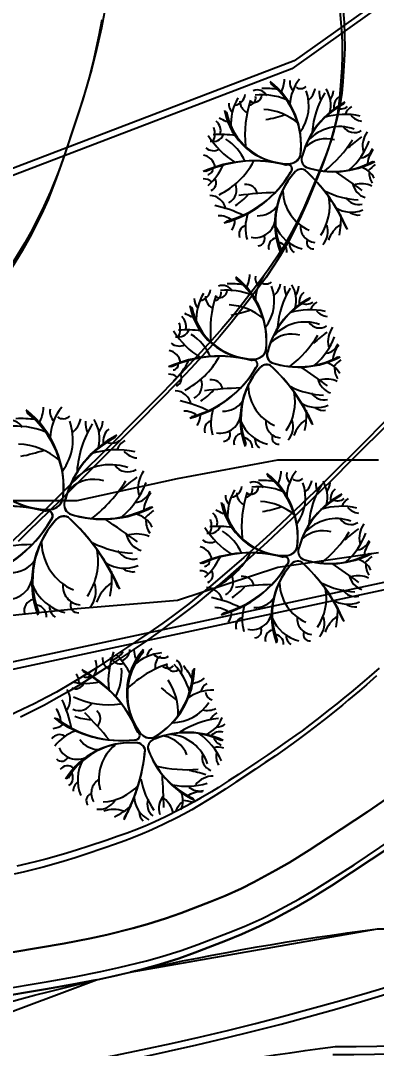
# Model space of a CAD drawing. Header units: metres. Extents: x -1097 to 1588, y -185 to 884.
# Drawn here: x 700.6 to 721.9, y 437.7 to 499 of the extents above; entities that cross this region are included whole.
import ezdxf
from ezdxf.enums import TextEntityAlignment as Align

# ---------------------------------------------------------------- set-up
doc = ezdxf.new("R2010")
doc.units = ezdxf.units.M
for name, color, linetype in [('CORTE-TEXTO', 7, 'Continuous'), ('CRECIDA_Q100', 5, 'Continuous'), ('CRECIDA_Q2', 150, 'Continuous'), ('EXTENSIONES', 252, 'Continuous'), ('Solado', 7, 'Continuous'), ('TERRENO', 188, 'Continuous'), ('TEXTO', 7, 'Continuous'), ('VEGETACION', 85, 'Continuous'), ('VISTA LEJOS', 7, 'Continuous')]:
    doc.layers.add(name, color=color, linetype=linetype)
doc.styles.add('ARIAL', font='arial.ttf')

msp = doc.modelspace()

# ---------------------------------------------------------------- linework, layer by layer
at = {"layer": 'CRECIDA_Q100'}
msp.add_lwpolyline([(608, 446.521), (614, 446.521), (620, 446.521), (626, 446.521), (632, 447.18), (638, 447.866), (644, 448.568), (650, 457.937), (656, 457.942), (662, 457.95), (668, 457.985), (674, 461.003), (680, 464.428), (686, 470.366), (692, 470.366), (698, 470.366), (704, 470.366), (710, 471.673), (716, 472.797), (722, 472.797)], dxfattribs=at)
at = {"layer": 'CRECIDA_Q2'}
msp.add_lwpolyline([(608, 443.125), (614, 443.407), (620, 443.783), (626, 445.117), (632, 446.193), (638, 447.279), (644, 448.369), (650, 452.181), (656, 452.706), (662, 453.263), (668, 453.881), (674, 457.237), (680, 459.783), (686, 459.81), (692, 462.542), (698, 463.293), (704, 463.924), (710, 464.405), (716, 466.38), (722, 467.269)], dxfattribs=at)
at = {"layer": 'EXTENSIONES'}
msp.add_lwpolyline([(594.826, 436.159, -0.003361), (595.828, 435.822, 0.213753), (666.883, 427.434, -0.089629), (721.943, 444.791, 0.226256), (790.44, 476.996, -0.09566), (806.441, 486.744)], format="xyb", dxfattribs=at)
for points in [[(698.612, 443.14), (701.701, 443.655), (703.233, 443.925), (704.764, 444.222), (705.78, 444.445), (707.359, 444.833), (708.211, 445.067), (709.275, 445.404), (710.196, 445.732), (711.959, 446.404), (712.85, 446.766), (713.826, 447.206), (714.56, 447.574), (715.877, 448.288), (716.687, 448.757), (717.87, 449.49), (719.026, 450.242), (721.343, 451.787), (722.513, 452.573)], [(699.012, 440.673), (702.123, 441.191), (703.687, 441.466), (705.271, 441.773), (706.347, 442.01), (707.988, 442.413), (708.919, 442.669), (710.072, 443.034), (711.06, 443.386), (712.875, 444.077), (713.835, 444.468), (714.9, 444.948), (715.716, 445.357), (717.099, 446.106), (717.972, 446.612), (719.211, 447.38), (720.401, 448.154), (722.734, 449.71)]]:
    msp.add_lwpolyline(points, dxfattribs=at)
at = {"layer": 'Solado'}
for points in [[(722.513, 452.573), (721.343, 451.787), (719.026, 450.242), (717.87, 449.49), (716.687, 448.757), (715.877, 448.288), (714.56, 447.574), (713.826, 447.206), (712.85, 446.766), (711.959, 446.404), (710.196, 445.732), (709.275, 445.404), (708.211, 445.067), (707.359, 444.833), (705.78, 444.445), (704.764, 444.222), (703.233, 443.925), (701.701, 443.655), (698.612, 443.14)], [(699.012, 440.673), (702.123, 441.191), (703.687, 441.466), (705.165, 441.753), (707.167, 442.212), (707.988, 442.413), (708.919, 442.669), (710.072, 443.034), (711.06, 443.386), (712.875, 444.077), (713.835, 444.468), (714.9, 444.948), (715.716, 445.357), (717.099, 446.106), (717.972, 446.612), (719.211, 447.38), (720.401, 448.154), (722.734, 449.71)]]:
    msp.add_lwpolyline(points, dxfattribs=at)
at = {"layer": 'TERRENO'}
for points in [[(719.697, 499.618), (719.798, 498.408), (719.833, 497.727), (719.838, 496.891), (719.811, 496.181), (719.724, 494.885), (719.659, 494.203), (719.548, 493.454), (719.43, 492.888), (719.185, 491.938), (719.004, 491.342), (718.707, 490.507), (718.392, 489.71), (717.744, 488.155), (717.395, 487.358), (716.996, 486.523), (716.681, 485.928), (716.134, 484.978), (715.78, 484.411), (715.267, 483.662), (714.764, 482.981), (713.771, 481.685), (713.206, 480.974), (712.505, 480.139), (711.902, 479.457), (710.793, 478.248), (710.041, 477.451), (708.894, 476.27), (707.734, 475.099), (705.401, 472.766), (704.235, 471.603), (703.068, 470.446), (702.291, 469.681), (701.124, 468.544), (700.476, 467.918)], [(705.483, 499.061), (705.3, 498.111), (704.955, 496.555), (704.715, 495.605), (704.34, 494.309), (703.956, 493.099), (703.179, 490.766), (702.756, 489.576), (702.267, 488.338), (701.873, 487.464), (701.182, 486.082), (700.731, 485.266), (700.068, 484.2), (699.415, 483.24), (698.119, 481.425), (697.342, 480.398), (696.305, 479.131), (695.354, 478.046), (693.54, 476.059), (692.119, 474.561), (689.671, 472.056), (686.398, 468.763), (676.567, 458.932), (656.906, 458.932)], [(722.734, 475.099), (720.401, 472.766), (719.23, 471.601), (718.049, 470.44), (717.252, 469.668), (716.043, 468.516), (715.361, 467.88), (714.526, 467.121), (713.816, 466.494), (712.52, 465.371), (711.838, 464.791), (711.089, 464.177), (710.523, 463.732), (709.572, 463.012), (708.977, 462.577), (708.142, 461.991), (707.345, 461.451), (705.79, 460.414), (704.993, 459.892), (704.158, 459.364), (703.563, 459.006), (702.612, 458.459), (702.046, 458.148), (701.297, 457.764), (700.615, 457.435)], [(721.894, 459.892), (721.289, 459.364), (720.872, 459.006), (720.224, 458.459), (719.849, 458.148), (719.374, 457.764), (718.956, 457.435), (718.179, 456.83), (717.761, 456.51), (717.286, 456.154), (716.912, 455.882), (716.264, 455.422), (715.846, 455.13), (715.241, 454.718), (714.651, 454.321), (713.484, 453.543), (712.894, 453.154), (712.289, 452.766), (711.872, 452.506), (711.224, 452.118), (710.849, 451.902), (710.374, 451.642), (709.956, 451.426), (709.179, 451.038), (708.761, 450.836), (708.286, 450.62), (707.911, 450.462), (707.263, 450.202), (706.846, 450.044), (706.241, 449.828), (705.651, 449.626), (704.484, 449.238), (703.879, 449.041), (703.231, 448.839), (702.756, 448.7), (701.979, 448.484), (701.503, 448.359), (700.855, 448.201), (700.251, 448.062)]]:
    msp.add_lwpolyline(points, dxfattribs=at)
msp.add_lwpolyline([(673.226, 433.451, 0.162924), (776.6, 468.597)], format="xyb", dxfattribs=at)
at = {"layer": 'TEXTO', "color": 141}
msp.add_lwpolyline([(942.808, 512.252), (491.207, 415.553)], dxfattribs=at)
at = {"layer": 'VEGETACION', "color": 254}
for points in [[(722.734, 449.71), (720.401, 448.154), (719.211, 447.38), (717.972, 446.612), (717.099, 446.106), (715.716, 445.357), (714.9, 444.948), (713.835, 444.468), (712.875, 444.077), (711.06, 443.386), (710.072, 443.034), (708.919, 442.669), (707.988, 442.413), (707.167, 442.212), (721.943, 444.791)], [(666.883, 427.434), (705.165, 441.753), (703.687, 441.466), (702.123, 441.191), (699.012, 440.673), (697.39, 440.417), (695.633, 440.167), (694.327, 440.007), (692.167, 439.777), (690.833, 439.655), (688.99, 439.521), (687.252, 439.418), (683.882, 439.245), (682.001, 439.162), (679.725, 439.085), (677.815, 439.041), (674.359, 438.983), (672.045, 438.957), (668.56, 438.938), (665.066, 438.932), (658.067, 438.932)]]:
    msp.add_lwpolyline(points, dxfattribs=at)
at = {"layer": 'VEGETACION'}
for centre, radius, start, end in [((712.544, 491.577), 4.844, -7.01261, 51.76086), ((712.591, 491.565), 4.795, -7.01261, 51.76086), ((712.638, 491.554), 4.747, -7.01261, 51.76086), ((712.684, 491.542), 4.698, -7.01261, 51.76086), ((714.842, 495.515), 1.544, -30.31086, -0.13685), ((717.401, 495.301), 0.693, 169.67781, -136.28872), ((719.196, 493.925), 2.478, 140.20303, 178.19473), ((713.313, 494.675), 0.725, -80.57325, -5.45985), ((714.577, 494.58), 0.453, -126.83758, -2.22247), ((714.761, 494.229), 0.64, 26.98899, 112.35361), ((715.026, 490.654), 3.928, 68.3223, 95.67587), ((715.271, 489.527), 5.429, 82.33941, 92.54677), ((717.355, 495.429), 0.479, -125.06785, -46.75849), ((715.255, 493.924), 2.589, -37.03996, 20.27839), ((717.105, 495.164), 1.142, -52.21385, -10.74588), ((723.202, 491.98), 5.171, 148.36683, 175.73086), ((719.58, 494.714), 1.118, 174.4694, -156.12237), ((717.357, 493.967), 1.798, -14.12065, 31.52713), ((718.453, 494.832), 0.859, -37.87568, -0.69377), ((713.774, 494.035), 0.707, 175.5863, -134.2924), ((716.362, 492.8), 3.177, 149.94734, -176.82535), ((714.508, 494.203), 0.776, 178.87088, -119.62745), ((720.521, 492.193), 6.494, 161.42441, -173.90455), ((714.208, 494.413), 0.464, -77.85985, 7.89186), ((722.132, 489.725), 4.83, 117.23254, 165.08268), ((722.183, 489.718), 4.88, 117.23254, 165.08268), ((722.234, 489.711), 4.93, 117.23254, 165.08268), ((722.284, 489.704), 4.98, 117.23254, 165.08268), ((720.099, 493.837), 0.769, 129.13352, -169.79062), ((716.64, 494.377), 3.908, -169.39915, -90.61113), ((716.645, 494.337), 3.869, -169.39915, -90.61113), ((716.651, 494.297), 3.83, -169.39915, -90.61113), ((716.656, 494.257), 3.791, -169.39915, -90.61113), ((714.99, 490.323), 3.382, 49.1819, 87.28655), ((713.466, 502.283), 9.361, -78.88119, -71.62327), ((720, 489.287), 4.128, 77.26203, 107.34819), ((719.761, 494.413), 0.669, -119.40791, -53.77718), ((720.932, 493.032), 0.996, 122.42615, 158.39057), ((721.095, 493.939), 0.932, -141.31419, -95.81178), ((711.813, 492.43), 0.769, -14.60648, 49.15979), ((710.436, 488.626), 5.002, 60.2465, 65.67795), ((716.059, 494.788), 4.982, -148.02706, -121.83538), ((712.113, 492.47), 0.683, -103.47011, -23.89102), ((711.201, 492.249), 1.034, -25.45632, 21.23769), ((712.602, 486.136), 6.075, 81.86691, 94.41278), ((719.701, 490.104), 2.577, 70.80163, 137.40588), ((720.551, 493.087), 0.762, -146.51659, -56.55935), ((722.452, 491.526), 1.399, 143.15964, -166.58772), ((711.315, 489.425), 2.961, 23.33462, 57.91194), ((718.883, 490.149), 1.809, 74.31841, 131.55014), ((713.864, 496.125), 7.836, -50.96163, -32.70067), ((727.991, 482.422), 11.909, 125.94383, 130.94741), ((717.502, 493.318), 4.231, -49.01403, -20.95397), ((711.335, 490.064), 0.949, 14.16374, 76.17617), ((712.153, 491.972), 0.727, -130.29884, -61.78587), ((716.639, 491.217), 0.75, -93.13221, -17.97388), ((716.644, 491.209), 0.742, -93.13221, -17.97388), ((716.65, 491.201), 0.735, -93.13221, -17.97388), ((716.656, 491.192), 0.727, -93.13221, -17.97388), ((717.952, 490.724), 0.546, 153.41984, -121.27123), ((717.96, 490.727), 0.551, 153.41984, -121.27123), ((717.968, 490.731), 0.557, 153.41984, -121.27123), ((717.976, 490.734), 0.563, 153.41984, -121.27123), ((720.799, 491.735), 0.937, -79.471, -22.67378), ((722.846, 490.302), 1.516, 139.45159, 176.95737), ((714.544, 483.304), 7.338, 74.72725, 114.24073), ((714.571, 483.375), 7.265, 74.72725, 114.24073), ((714.597, 483.445), 7.191, 74.72725, 114.24073), ((714.624, 483.516), 7.118, 74.72725, 114.24073), ((709.195, 492.096), 3.935, -47.90984, -25.81356), ((710.301, 492.939), 4.849, -63.07438, -28.86719), ((716.583, 490.148), 0.257, -49.80286, 114.20931), ((716.589, 490.151), 0.255, -49.80286, 114.20931), ((716.595, 490.153), 0.252, -49.80286, 114.20931), ((716.601, 490.155), 0.249, -49.80286, 114.20931), ((719.263, 495.125), 5.122, -108.13167, -62.2585), ((719.284, 495.174), 5.175, -108.13167, -62.2585), ((719.306, 495.223), 5.228, -108.13167, -62.2585), ((719.327, 495.272), 5.281, -108.13167, -62.2585), ((720.641, 489.04), 1.25, 26.97872, 76.13005), ((727.632, 483.67), 8.915, 130.7293, 134.41442), ((711.789, 490.145), 0.323, -87.47941, 11.74599), ((711.083, 493.276), 6.568, -74.86791, -30.40238), ((711.145, 493.247), 6.503, -74.86791, -30.40238), ((711.206, 493.218), 6.437, -74.86791, -30.40238), ((711.267, 493.189), 6.371, -74.86791, -30.40238), ((720.364, 486.887), 4.552, 138.41245, -158.97879), ((720.333, 486.922), 4.506, 138.41245, -158.97879), ((720.301, 486.957), 4.461, 138.41245, -158.97879), ((720.269, 486.992), 4.415, 138.41245, -158.97879), ((717.393, 489.605), 0.529, 64.15715, 144.97171), ((717.391, 489.613), 0.523, 64.15715, 144.97171), ((717.389, 489.621), 0.518, 64.15715, 144.97171), ((717.387, 489.629), 0.513, 64.15715, 144.97171), ((710.614, 482.48), 10.337, 23.86454, 47.40587), ((710.546, 482.399), 10.444, 23.86454, 47.40587), ((710.478, 482.317), 10.55, 23.86454, 47.40587), ((710.411, 482.236), 10.657, 23.86454, 47.40587), ((691.023, 447.768), 50.894, 53.87007, 56.06767), ((722.529, 489.909), 1.079, 175.41939, -146.01117), ((711.54, 488.74), 0.824, 52.25184, 90.5793), ((711.807, 489.334), 0.504, -65.70951, 27.14006), ((712.648, 488.918), 0.883, -61.51977, 22.95033), ((714.118, 488.584), 0.645, 6.63564, 100.13385), ((721.573, 489.52), 1.136, -169.09926, -108.54581), ((720.987, 487.794), 1.474, 65.24594, 104.85446), ((711.897, 487.563), 1.01, 10.88374, 88.48923), ((711.831, 490.634), 3.124, -58.5365, -40.24403), ((716.625, 465.143), 23.615, 91.89585, 97.18239), ((718.899, 488.893), 2.603, -178.6401, -113.40996), ((716.015, 487.933), 3.076, -34.2307, 10.37313), ((720.977, 492.996), 4.686, -117.27146, -92.28607), ((720.806, 488.889), 0.864, -148.92217, -74.86876), ((710.807, 481.178), 6.938, 63.11546, 78.20425), ((714.831, 488.728), 1.364, -93.06078, -33.79545), ((720.385, 489.302), 1.729, -122.25906, -66.98973), ((712.429, 485.932), 1.434, 55.05214, 89.71285), ((716.706, 486.647), 2.646, 162.29182, -164.58266), ((714.633, 487.261), 1.211, -101.26434, -1.15026), ((714.834, 487.172), 4.936, -11.32784, 2.75208), ((720.81, 488.297), 0.893, -121.91184, -83.51776), ((712.352, 487.102), 1.079, -33.66519, 0.2761), ((714.219, 486.249), 0.546, 109.77659, -161.16161), ((718.023, 487.673), 2.362, -157.33263, -104.24202), ((718.266, 486.69), 0.921, 172.80158, -94.34358), ((717.805, 486.43), 1.176, -42.05543, 18.62735), ((720.839, 485.255), 1.939, 124.73116, 160.55197), ((714.789, 485.979), 0.424, -86.06631, 31.73431), ((715.99, 485.485), 0.557, 102.03316, -164.99288), ((715.963, 485.197), 0.575, -2.81364, 89.85899), ((717.361, 485.712), 0.676, 174.9157, -126.47299), ((718.092, 485.758), 0.376, 157.63517, -83.3031), ((710.479, 479.915), 4.844, -7.01261, 51.76086), ((710.525, 479.903), 4.795, -7.01261, 51.76086), ((710.572, 479.891), 4.747, -7.01261, 51.76086), ((710.618, 479.879), 4.698, -7.01261, 51.76086), ((712.777, 483.853), 1.544, -30.31086, -0.13685), ((715.335, 483.638), 0.693, 169.67781, -136.28872), ((717.13, 482.262), 2.478, 140.20303, 178.19473), ((711.247, 483.013), 0.725, -80.57325, -5.45985), ((712.511, 482.918), 0.453, -126.83758, -2.22247), ((712.695, 482.567), 0.64, 26.98899, 112.35361), ((712.96, 478.992), 3.928, 68.3223, 95.67587), ((713.205, 477.865), 5.429, 82.33941, 92.54677), ((715.29, 483.767), 0.479, -125.06785, -46.75849), ((713.19, 482.262), 2.589, -37.03996, 20.27839), ((715.039, 483.502), 1.142, -52.21385, -10.74588), ((721.136, 480.318), 5.171, 148.36683, 175.73086), ((717.514, 483.052), 1.118, 174.4694, -156.12237), ((715.291, 482.305), 1.798, -14.12065, 31.52713), ((716.387, 483.17), 0.859, -37.87568, -0.69377), ((711.708, 482.372), 0.707, 175.5863, -134.2924), ((714.296, 481.137), 3.177, 149.94734, -176.82535), ((712.443, 482.541), 0.776, 178.87088, -119.62745), ((718.456, 480.531), 6.494, 161.42441, -173.90455), ((712.142, 482.751), 0.464, -77.85985, 7.89186), ((720.066, 478.062), 4.83, 117.23254, 165.08268), ((720.117, 478.056), 4.88, 117.23254, 165.08268), ((720.168, 478.049), 4.93, 117.23254, 165.08268), ((720.219, 478.042), 4.98, 117.23254, 165.08268), ((718.033, 482.175), 0.769, 129.13352, -169.79062), ((714.574, 482.715), 3.908, -169.39915, -90.61113), ((714.579, 482.675), 3.869, -169.39915, -90.61113), ((714.585, 482.635), 3.83, -169.39915, -90.61113), ((714.591, 482.595), 3.791, -169.39915, -90.61113), ((712.924, 478.66), 3.382, 49.1819, 87.28655), ((711.4, 490.621), 9.361, -78.88119, -71.62327), ((717.934, 477.624), 4.128, 77.26203, 107.34819), ((717.695, 482.751), 0.669, -119.40791, -53.77718), ((718.866, 481.37), 0.996, 122.42615, 158.39057), ((719.029, 482.277), 0.932, -141.31419, -95.81178), ((709.747, 480.768), 0.769, -14.60648, 49.15979), ((708.37, 476.964), 5.002, 60.2465, 65.67795), ((713.993, 483.126), 4.982, -148.02706, -121.83538), ((710.047, 480.807), 0.683, -103.47011, -23.89102), ((709.135, 480.587), 1.034, -25.45632, 21.23769), ((710.536, 474.473), 6.075, 81.86691, 94.41278), ((717.635, 478.442), 2.577, 70.80163, 137.40588), ((718.485, 481.425), 0.762, -146.51659, -56.55935), ((720.387, 479.864), 1.399, 143.15964, -166.58772), ((709.25, 477.763), 2.961, 23.33462, 57.91194), ((716.817, 478.487), 1.809, 74.31841, 131.55014), ((711.798, 484.462), 7.836, -50.96163, -32.70067), ((725.925, 470.76), 11.909, 125.94383, 130.94741), ((715.436, 481.656), 4.231, -49.01403, -20.95397), ((709.269, 478.402), 0.949, 14.16374, 76.17617), ((710.087, 480.31), 0.727, -130.29884, -61.78587), ((714.573, 479.555), 0.75, -93.13221, -17.97388), ((714.579, 479.547), 0.742, -93.13221, -17.97388), ((714.584, 479.539), 0.735, -93.13221, -17.97388), ((714.59, 479.53), 0.727, -93.13221, -17.97388), ((715.886, 479.062), 0.546, 153.41984, -121.27123), ((715.894, 479.065), 0.551, 153.41984, -121.27123), ((715.902, 479.069), 0.557, 153.41984, -121.27123), ((715.91, 479.072), 0.563, 153.41984, -121.27123), ((718.734, 480.073), 0.937, -79.471, -22.67378), ((720.78, 478.64), 1.516, 139.45159, 176.95737), ((712.478, 471.642), 7.338, 74.72725, 114.24073), ((712.505, 471.712), 7.265, 74.72725, 114.24073), ((712.532, 471.783), 7.191, 74.72725, 114.24073), ((712.558, 471.854), 7.118, 74.72725, 114.24073), ((707.13, 480.434), 3.935, -47.90984, -25.81356), ((708.235, 481.277), 4.849, -63.07438, -28.86719), ((714.517, 478.486), 0.257, -49.80286, 114.20931), ((714.523, 478.488), 0.255, -49.80286, 114.20931), ((714.529, 478.491), 0.252, -49.80286, 114.20931), ((714.535, 478.493), 0.249, -49.80286, 114.20931), ((717.197, 483.463), 5.122, -108.13167, -62.2585), ((717.218, 483.512), 5.175, -108.13167, -62.2585), ((717.24, 483.561), 5.228, -108.13167, -62.2585), ((717.261, 483.61), 5.281, -108.13167, -62.2585), ((718.575, 477.378), 1.25, 26.97872, 76.13005), ((725.566, 472.008), 8.915, 130.7293, 134.41442), ((709.723, 478.483), 0.323, -87.47941, 11.74599), ((709.018, 481.614), 6.568, -74.86791, -30.40238), ((709.079, 481.585), 6.503, -74.86791, -30.40238), ((709.14, 481.556), 6.437, -74.86791, -30.40238), ((709.201, 481.527), 6.371, -74.86791, -30.40238), ((718.298, 475.225), 4.552, 138.41245, -158.97879), ((718.267, 475.26), 4.506, 138.41245, -158.97879), ((718.235, 475.295), 4.461, 138.41245, -158.97879), ((718.204, 475.33), 4.415, 138.41245, -158.97879), ((715.327, 477.943), 0.529, 64.15715, 144.97171), ((715.325, 477.951), 0.523, 64.15715, 144.97171), ((715.323, 477.959), 0.518, 64.15715, 144.97171), ((715.321, 477.966), 0.513, 64.15715, 144.97171), ((708.548, 470.818), 10.337, 23.86454, 47.40587), ((708.48, 470.737), 10.444, 23.86454, 47.40587), ((708.413, 470.655), 10.55, 23.86454, 47.40587), ((708.345, 470.574), 10.657, 23.86454, 47.40587), ((688.957, 436.106), 50.894, 53.87007, 56.06767), ((720.463, 478.247), 1.079, 175.41939, -146.01117), ((709.474, 477.078), 0.824, 52.25184, 90.5793), ((709.741, 477.672), 0.504, -65.70951, 27.14006), ((710.583, 477.256), 0.883, -61.51977, 22.95033), ((712.052, 476.922), 0.645, 6.63564, 100.13385), ((719.507, 477.858), 1.136, -169.09926, -108.54581), ((718.921, 476.132), 1.474, 65.24594, 104.85446), ((709.831, 475.901), 1.01, 10.88374, 88.48923), ((709.765, 478.972), 3.124, -58.5365, -40.24403), ((714.559, 453.481), 23.615, 91.89585, 97.18239), ((716.833, 477.231), 2.603, -178.6401, -113.40996), ((713.949, 476.271), 3.076, -34.2307, 10.37313), ((718.911, 481.334), 4.686, -117.27146, -92.28607), ((718.74, 477.227), 0.864, -148.92217, -74.86876), ((708.741, 469.516), 6.938, 63.11546, 78.20425), ((712.765, 477.066), 1.364, -93.06078, -33.79545), ((718.32, 477.64), 1.729, -122.25906, -66.98973), ((697.34, 471.165), 5.862, -7.01261, 51.76086), ((697.397, 471.15), 5.803, -7.01261, 51.76086), ((697.453, 471.136), 5.745, -7.01261, 51.76086), ((697.51, 471.121), 5.686, -7.01261, 51.76086), ((700.122, 475.93), 1.869, -30.31086, -0.13685), ((703.218, 475.67), 0.839, 169.67781, -136.28872), ((705.39, 474.005), 3, 140.20303, 178.19473), ((710.363, 474.27), 1.434, 55.05214, 89.71285), ((714.64, 474.985), 2.646, 162.29182, -164.58266), ((712.567, 475.599), 1.211, -101.26434, -1.15026), ((712.768, 475.51), 4.936, -11.32784, 2.75208), ((718.744, 476.635), 0.893, -121.91184, -83.51776), ((700.023, 474.374), 0.775, 26.98899, 112.35361), ((700.64, 468.683), 6.571, 82.33941, 92.54677), ((703.163, 475.826), 0.58, -125.06785, -46.75849), ((700.621, 474.005), 3.133, -37.03996, 20.27839), ((702.859, 475.505), 1.382, -52.21385, -10.74588), ((710.239, 471.652), 6.258, 148.36683, 175.73086), ((705.856, 474.96), 1.353, 174.4694, -156.12237), ((703.165, 474.057), 2.176, -14.12065, 31.52713), ((704.491, 475.103), 1.04, -37.87568, -0.69377), ((710.286, 475.44), 1.079, -33.66519, 0.2761), ((712.153, 474.587), 0.546, 109.77659, -161.16161), ((715.957, 476.011), 2.362, -157.33263, -104.24202), ((716.2, 475.028), 0.921, 172.80158, -94.34358), ((715.74, 474.768), 1.176, -42.05543, 18.62735), ((718.773, 473.593), 1.939, 124.73116, 160.55197), ((700.344, 470.047), 4.754, 68.3223, 95.67587), ((706.483, 473.9), 0.93, 129.13352, -169.79062), ((712.724, 474.317), 0.424, -86.06631, 31.73431), ((713.924, 473.823), 0.557, 102.03316, -164.99288), ((702.297, 474.553), 4.73, -169.39915, -90.61113), ((700.3, 469.646), 4.093, 49.1819, 87.28655), ((708.944, 468.922), 5.846, 117.23254, 165.08268), ((709.005, 468.914), 5.906, 117.23254, 165.08268), ((709.067, 468.906), 5.967, 117.23254, 165.08268), ((709.128, 468.897), 6.027, 117.23254, 165.08268), ((706.074, 474.596), 0.81, -119.40791, -53.77718), ((707.491, 472.925), 1.206, 122.42615, 158.39057), ((713.897, 473.534), 0.575, -2.81364, 89.85899), ((715.296, 474.05), 0.676, 174.9157, -126.47299), ((716.026, 474.096), 0.376, 157.63517, -83.3031), ((702.303, 474.504), 4.683, -169.39915, -90.61113), ((702.31, 474.456), 4.635, -169.39915, -90.61113), ((702.317, 474.408), 4.588, -169.39915, -90.61113), ((698.455, 484.121), 11.329, -78.88119, -71.62327), ((706.364, 468.392), 4.996, 77.26203, 107.34819), ((707.689, 474.023), 1.128, -141.31419, -95.81178), ((706.002, 469.381), 3.119, 70.80163, 137.40588), ((707.03, 472.992), 0.922, -146.51659, -56.55935), ((709.332, 471.102), 1.693, 143.15964, -166.58772), ((712.347, 468.18), 4.844, -7.01261, 51.76086), ((712.393, 468.168), 4.795, -7.01261, 51.76086), ((712.44, 468.156), 4.747, -7.01261, 51.76086), ((712.486, 468.144), 4.698, -7.01261, 51.76086), ((714.645, 472.117), 1.544, -30.31086, -0.13685), ((717.203, 471.903), 0.693, 169.67781, -136.28872), ((718.998, 470.527), 2.478, 140.20303, 178.19473), ((705.012, 469.436), 2.189, 74.31841, 131.55014), ((698.937, 476.668), 9.484, -50.96163, -32.70067), ((716.035, 460.084), 14.413, 125.94383, 130.94741), ((703.341, 473.271), 5.12, -49.01403, -20.95397), ((714.563, 470.831), 0.64, 26.98899, 112.35361), ((715.073, 466.129), 5.429, 82.33941, 92.54677), ((717.158, 472.031), 0.479, -125.06785, -46.75849), ((715.058, 470.527), 2.589, -37.03996, 20.27839), ((716.907, 471.766), 1.142, -52.21385, -10.74588), ((723.004, 468.582), 5.171, 148.36683, 175.73086), ((719.382, 471.316), 1.118, 174.4694, -156.12237), ((717.159, 470.57), 1.798, -14.12065, 31.52713), ((718.255, 471.434), 0.859, -37.87568, -0.69377), ((707.331, 471.356), 1.134, -79.471, -22.67378), ((709.808, 469.621), 1.835, 139.45159, 176.95737), ((713.576, 470.637), 0.707, 175.5863, -134.2924), ((716.164, 469.402), 3.177, 149.94734, -176.82535), ((713.115, 471.277), 0.725, -80.57325, -5.45985), ((714.311, 470.805), 0.776, 178.87088, -119.62745), ((720.324, 468.795), 6.494, 161.42441, -173.90455), ((714.379, 471.183), 0.453, -126.83758, -2.22247), ((714.011, 471.015), 0.464, -77.85985, 7.89186), ((714.828, 467.256), 3.928, 68.3223, 95.67587), ((721.934, 466.327), 4.83, 117.23254, 165.08268), ((721.985, 466.32), 4.88, 117.23254, 165.08268), ((722.036, 466.313), 4.93, 117.23254, 165.08268), ((722.087, 466.306), 4.98, 117.23254, 165.08268), ((719.901, 470.44), 0.769, 129.13352, -169.79062), ((699.761, 461.151), 8.881, 74.72725, 114.24073), ((699.793, 461.237), 8.792, 74.72725, 114.24073), ((699.825, 461.323), 8.703, 74.72725, 114.24073), ((699.857, 461.408), 8.615, 74.72725, 114.24073), ((702.296, 470.729), 0.907, -93.13221, -17.97388), ((702.303, 470.719), 0.898, -93.13221, -17.97388), ((702.309, 470.709), 0.889, -93.13221, -17.97388), ((702.316, 470.698), 0.88, -93.13221, -17.97388), ((703.885, 470.131), 0.66, 153.41984, -121.27123), ((703.895, 470.136), 0.667, 153.41984, -121.27123), ((703.904, 470.14), 0.674, 153.41984, -121.27123), ((703.914, 470.144), 0.681, 153.41984, -121.27123), ((716.442, 470.979), 3.908, -169.39915, -90.61113), ((716.447, 470.939), 3.869, -169.39915, -90.61113), ((716.453, 470.899), 3.83, -169.39915, -90.61113), ((716.459, 470.859), 3.791, -169.39915, -90.61113), ((714.792, 466.925), 3.382, 49.1819, 87.28655), ((713.268, 478.885), 9.361, -78.88119, -71.62327), ((719.802, 465.889), 4.128, 77.26203, 107.34819), ((719.563, 471.015), 0.669, -119.40791, -53.77718), ((720.734, 469.635), 0.996, 122.42615, 158.39057), ((702.228, 469.435), 0.311, -49.80286, 114.20931), ((702.235, 469.438), 0.308, -49.80286, 114.20931), ((702.243, 469.44), 0.305, -49.80286, 114.20931), ((702.25, 469.443), 0.302, -49.80286, 114.20931), ((703.208, 468.778), 0.64, 64.15715, 144.97171), ((703.206, 468.787), 0.634, 64.15715, 144.97171), ((703.203, 468.796), 0.627, 64.15715, 144.97171), ((703.201, 468.806), 0.621, 64.15715, 144.97171), ((705.472, 475.458), 6.199, -108.13167, -62.2585), ((705.497, 475.517), 6.263, -108.13167, -62.2585), ((705.523, 475.577), 6.327, -108.13167, -62.2585), ((705.549, 475.636), 6.391, -108.13167, -62.2585), ((707.139, 468.094), 1.513, 26.97872, 76.13005), ((715.6, 461.594), 10.79, 130.7293, 134.41442), ((711.615, 469.032), 0.769, -14.60648, 49.15979), ((710.238, 465.228), 5.002, 60.2465, 65.67795), ((720.897, 470.541), 0.932, -141.31419, -95.81178), ((695.572, 473.22), 7.95, -74.86791, -30.40238), ((695.646, 473.185), 7.87, -74.86791, -30.40238), ((695.72, 473.15), 7.791, -74.86791, -30.40238), ((695.794, 473.115), 7.711, -74.86791, -30.40238), ((706.804, 465.488), 5.509, 138.41245, -158.97879), ((706.766, 465.531), 5.454, 138.41245, -158.97879), ((706.728, 465.573), 5.399, 138.41245, -158.97879), ((706.69, 465.615), 5.344, 138.41245, -158.97879), ((695.004, 460.155), 12.511, 23.86454, 47.40587), ((694.922, 460.056), 12.64, 23.86454, 47.40587), ((694.84, 459.957), 12.769, 23.86454, 47.40587), ((694.758, 459.859), 12.898, 23.86454, 47.40587), ((671.294, 418.144), 61.595, 53.87007, 56.06767), ((709.424, 469.145), 1.306, 175.41939, -146.01117), ((711.915, 469.072), 0.683, -103.47011, -23.89102), ((711.003, 468.851), 1.034, -25.45632, 21.23769), ((712.404, 462.738), 6.075, 81.86691, 94.41278), ((719.503, 466.706), 2.577, 70.80163, 137.40588), ((720.353, 469.689), 0.762, -146.51659, -56.55935), ((722.255, 468.128), 1.399, 143.15964, -166.58772), ((708.267, 468.675), 1.374, -169.09926, -108.54581), ((707.558, 466.586), 1.784, 65.24594, 104.85446), ((715.861, 471.39), 4.982, -148.02706, -121.83538), ((711.118, 466.028), 2.961, 23.33462, 57.91194), ((718.686, 466.752), 1.809, 74.31841, 131.55014), ((713.666, 472.727), 7.836, -50.96163, -32.70067), ((727.793, 459.025), 11.909, 125.94383, 130.94741), ((717.304, 469.92), 4.231, -49.01403, -20.95397), ((702.279, 439.172), 28.581, 91.89585, 97.18239), ((705.031, 467.916), 3.15, -178.6401, -113.40996), ((707.546, 472.882), 5.671, -117.27146, -92.28607), ((711.137, 466.667), 0.949, 14.16374, 76.17617), ((711.955, 468.574), 0.727, -130.29884, -61.78587), ((716.441, 467.82), 0.75, -93.13221, -17.97388), ((716.447, 467.811), 0.742, -93.13221, -17.97388), ((716.452, 467.803), 0.735, -93.13221, -17.97388), ((716.458, 467.795), 0.727, -93.13221, -17.97388), ((717.754, 467.326), 0.546, 153.41984, -121.27123), ((717.762, 467.33), 0.551, 153.41984, -121.27123), ((717.77, 467.333), 0.557, 153.41984, -121.27123), ((717.778, 467.337), 0.563, 153.41984, -121.27123), ((720.602, 468.338), 0.937, -79.471, -22.67378), ((722.648, 466.905), 1.516, 139.45159, 176.95737), ((701.541, 466.754), 3.722, -34.2307, 10.37313), ((707.339, 467.911), 1.045, -148.92217, -74.86876), ((714.346, 459.906), 7.338, 74.72725, 114.24073), ((714.373, 459.977), 7.265, 74.72725, 114.24073), ((714.4, 460.048), 7.191, 74.72725, 114.24073), ((714.426, 460.118), 7.118, 74.72725, 114.24073), ((708.998, 468.698), 3.935, -47.90984, -25.81356), ((710.103, 469.542), 4.849, -63.07438, -28.86719), ((716.385, 466.75), 0.257, -49.80286, 114.20931), ((716.391, 466.753), 0.255, -49.80286, 114.20931), ((716.397, 466.755), 0.252, -49.80286, 114.20931), ((716.403, 466.758), 0.249, -49.80286, 114.20931), ((719.065, 471.727), 5.122, -108.13167, -62.2585), ((719.087, 471.776), 5.175, -108.13167, -62.2585), ((719.108, 471.825), 5.228, -108.13167, -62.2585), ((719.129, 471.874), 5.281, -108.13167, -62.2585), ((727.434, 460.272), 8.915, 130.7293, 134.41442), ((700.108, 467.716), 1.651, -93.06078, -33.79545), ((706.83, 468.411), 2.092, -122.25906, -66.98973), ((711.591, 466.747), 0.323, -87.47941, 11.74599), ((710.886, 469.878), 6.568, -74.86791, -30.40238), ((710.947, 469.849), 6.503, -74.86791, -30.40238), ((711.008, 469.82), 6.437, -74.86791, -30.40238), ((711.069, 469.791), 6.371, -74.86791, -30.40238), ((720.166, 463.49), 4.552, 138.41245, -158.97879), ((720.135, 463.525), 4.506, 138.41245, -158.97879), ((720.103, 463.559), 4.461, 138.41245, -158.97879), ((720.072, 463.594), 4.415, 138.41245, -158.97879), ((717.195, 466.207), 0.529, 64.15715, 144.97171), ((717.193, 466.215), 0.523, 64.15715, 144.97171), ((717.191, 466.223), 0.518, 64.15715, 144.97171), ((717.189, 466.231), 0.513, 64.15715, 144.97171), ((710.416, 459.082), 10.337, 23.86454, 47.40587), ((710.349, 459.001), 10.444, 23.86454, 47.40587), ((710.281, 458.92), 10.55, 23.86454, 47.40587), ((710.213, 458.838), 10.657, 23.86454, 47.40587), ((690.825, 424.37), 50.894, 53.87007, 56.06767), ((720.443, 465.642), 1.25, 26.97872, 76.13005), ((722.331, 466.511), 1.079, 175.41939, -146.01117), ((699.868, 465.941), 1.466, -101.26434, -1.15026), ((700.111, 465.833), 5.974, -11.32784, 2.75208), ((707.343, 467.194), 1.081, -121.91184, -83.51776), ((711.342, 465.342), 0.824, 52.25184, 90.5793), ((711.609, 465.936), 0.504, -65.70951, 27.14006), ((712.451, 465.52), 0.883, -61.51977, 22.95033), ((713.92, 465.187), 0.645, 6.63564, 100.13385), ((721.375, 466.122), 1.136, -169.09926, -108.54581), ((720.789, 464.397), 1.474, 65.24594, 104.85446), ((703.971, 466.439), 2.858, -157.33263, -104.24202), ((704.265, 465.25), 1.115, 172.80158, -94.34358), ((703.708, 464.935), 1.423, -42.05543, 18.62735), ((707.379, 463.513), 2.347, 124.73116, 160.55197), ((711.699, 464.166), 1.01, 10.88374, 88.48923), ((711.633, 467.236), 3.124, -58.5365, -40.24403), ((716.427, 441.745), 23.615, 91.89585, 97.18239), ((718.701, 465.495), 2.603, -178.6401, -113.40996), ((715.817, 464.535), 3.076, -34.2307, 10.37313), ((720.779, 469.599), 4.686, -117.27146, -92.28607), ((710.609, 457.78), 6.938, 63.11546, 78.20425), ((714.633, 465.33), 1.364, -93.06078, -33.79545), ((720.608, 465.492), 0.864, -148.92217, -74.86876), ((701.511, 463.791), 0.675, 102.03316, -164.99288), ((701.478, 463.442), 0.696, -2.81364, 89.85899), ((703.17, 464.066), 0.818, 174.9157, -126.47299), ((704.054, 464.121), 0.456, 157.63517, -83.3031), ((712.231, 462.534), 1.434, 55.05214, 89.71285), ((716.508, 463.25), 2.646, 162.29182, -164.58266), ((720.188, 465.904), 1.729, -122.25906, -66.98973), ((714.636, 463.774), 4.936, -11.32784, 2.75208), ((720.612, 464.899), 0.893, -121.91184, -83.51776), ((712.155, 463.705), 1.079, -33.66519, 0.2761), ((714.021, 462.852), 0.546, 109.77659, -161.16161), ((714.435, 463.863), 1.211, -101.26434, -1.15026), ((717.825, 464.275), 2.362, -157.33263, -104.24202), ((718.068, 463.293), 0.921, 172.80158, -94.34358), ((717.608, 463.032), 1.176, -42.05543, 18.62735), ((720.641, 461.857), 1.939, 124.73116, 160.55197), ((714.592, 462.582), 0.424, -86.06631, 31.73431), ((715.792, 462.087), 0.557, 102.03316, -164.99288), ((715.765, 461.799), 0.575, -2.81364, 89.85899), ((717.164, 462.314), 0.676, 174.9157, -126.47299), ((717.894, 462.36), 0.376, 157.63517, -83.3031), ((706.394, 461.511), 0.769, -67.11701, -3.35075), ((710.877, 458.866), 3.908, 138.09032, -143.12166), ((710.848, 458.837), 3.869, 138.09032, -143.12166), ((702.538, 460.287), 5.002, 7.73596, 13.16741), ((708.861, 460.931), 0.707, 123.07576, 173.19706), ((704.226, 460.45), 0.949, -38.3468, 23.66563), ((706.237, 460.962), 0.727, 177.19062, -114.2964), ((710.849, 459.576), 4.982, 159.46241, -174.34591), ((706.608, 461.297), 0.683, -155.98064, -76.40156), ((705.878, 461.886), 1.034, -77.96685, -31.27285), ((701.88, 457.053), 6.075, 29.35638, 41.90224), ((710.82, 458.808), 3.83, 138.09032, -143.12166), ((710.792, 458.779), 3.791, 138.09032, -143.12166), ((709.456, 458.126), 3.177, 97.4368, 130.66411), ((709.088, 461.687), 0.725, -133.08378, -57.97038), ((709.441, 460.451), 0.776, 126.36034, -172.13798), ((709.616, 460.267), 0.64, -25.52155, 59.84308), ((700.815, 453.789), 7.338, 22.21671, 61.7302), ((700.887, 453.811), 7.265, 22.21671, 61.7302), ((703.707, 460.077), 2.961, -29.17592, 5.40141), ((711.506, 454.456), 6.494, 108.91387, 133.58492), ((706.219, 460.278), 4.698, -59.52315, -0.74968), ((706.201, 460.323), 4.747, -59.52315, -0.74968), ((706.182, 460.367), 4.795, -59.52315, -0.74968), ((706.163, 460.411), 4.844, -59.52315, -0.74968), ((709.426, 460.817), 0.464, -130.37039, -44.61868), ((709.783, 460.626), 0.453, -179.34812, -54.73301), ((706.94, 457.88), 3.928, 15.81177, 43.16533), ((706.195, 457), 5.429, 29.82887, 40.03623), ((703.3, 459.482), 0.824, -0.2587, 38.06877), ((704.566, 460.139), 0.323, -139.98994, -40.76454), ((700.96, 453.833), 7.191, 22.21671, 61.7302), ((701.032, 453.855), 7.118, 22.21671, 61.7302), ((706.656, 457.707), 3.382, -3.32863, 34.77602), ((710.686, 460.984), 1.544, -82.82139, -52.64739), ((702.584, 458.482), 1.01, -41.62679, 35.9787), ((703.934, 459.631), 0.504, -118.22004, -25.37047), ((704.536, 463.384), 3.935, -100.42037, -78.3241), ((715.218, 466.196), 9.361, -131.39173, -124.13381), ((712.073, 456.562), 2.478, 87.69249, 125.68419), ((712.073, 458.824), 0.693, 117.16728, 171.20074), ((696.854, 455.461), 6.938, 10.60493, 25.69371), ((705.878, 463.02), 4.849, -115.58492, -81.37772), ((712.147, 458.938), 0.479, -177.57839, -99.26902), ((701.613, 457.067), 1.434, 2.5416, 37.20232), ((704.116, 458.71), 0.883, -114.03031, -29.56021), ((704.746, 457.341), 0.645, -45.87489, 47.62332), ((709.675, 459.688), 2.589, -89.5505, -32.23214), ((711.784, 458.976), 1.142, -104.72438, -63.25642), ((706.621, 462.604), 6.568, -127.37844, -82.91291), ((706.636, 462.538), 6.503, -127.37844, -82.91291), ((706.65, 462.472), 6.437, -127.37844, -82.91291), ((706.664, 462.406), 6.371, -127.37844, -82.91291), ((704.98, 460.403), 3.124, -111.04704, -92.75457), ((687.671, 441.085), 23.615, 39.38532, 44.67185), ((712.969, 452.2), 5.171, 95.85629, 123.22032), ((710.988, 458.047), 1.798, -66.63119, -20.98341), ((712.934, 456.737), 1.118, 121.95887, 151.36709), ((702.495, 457.84), 1.079, -86.17573, -52.23443), ((704.784, 454.109), 2.646, 109.78128, 142.9068), ((707.487, 456.337), 0.257, -102.31339, 61.69877), ((707.492, 456.334), 0.255, -102.31339, 61.69877), ((707.498, 456.33), 0.252, -102.31339, 61.69877), ((707.503, 456.327), 0.249, -102.31339, 61.69877), ((708.369, 456.943), 0.75, -145.64274, -70.48442), ((708.366, 456.934), 0.742, -145.64274, -70.48442), ((708.363, 456.924), 0.735, -145.64274, -70.48442), ((708.359, 456.915), 0.727, -145.64274, -70.48442), ((710.528, 451.676), 4.83, 64.72201, 112.57215), ((710.553, 451.632), 4.88, 64.72201, 112.57215), ((710.579, 451.587), 4.93, 64.72201, 112.57215), ((710.604, 451.543), 4.98, 64.72201, 112.57215), ((712.554, 455.792), 0.769, 76.62298, 137.69885), ((712.341, 457.704), 0.859, -90.38621, -53.2043), ((702.955, 455.84), 0.546, 57.26605, 146.32785), ((707.201, 451.352), 4.552, 85.90191, 148.51067), ((707.209, 451.398), 4.506, 85.90191, 148.51067), ((707.218, 451.445), 4.461, 85.90191, 148.51067), ((707.226, 451.491), 4.415, 85.90191, 148.51067), ((705.294, 456.863), 1.364, -145.57132, -86.30599), ((707.549, 455.364), 0.529, 11.64661, 92.46118), ((707.554, 455.37), 0.523, 11.64661, 92.46118), ((707.559, 455.376), 0.518, 11.64661, 92.46118), ((707.564, 455.383), 0.513, 11.64661, 92.46118), ((708.777, 455.601), 0.546, 100.90931, -173.78177), ((708.784, 455.597), 0.551, 100.90931, -173.78177), ((708.792, 455.593), 0.557, 100.90931, -173.78177), ((708.799, 455.589), 0.563, 100.90931, -173.78177), ((708.888, 454.512), 1.809, 21.80787, 79.03961), ((709.349, 453.836), 2.577, 18.29109, 84.89534), ((708.883, 453.101), 4.128, 24.75149, 54.83765), ((712.805, 456.411), 0.669, -171.91844, -106.28771), ((704.009, 456.127), 1.211, -153.77487, -53.66079), ((707.9, 453.736), 2.603, 128.84937, -165.92049), ((697.452, 456.419), 10.657, -28.646, -5.10467), ((697.558, 456.415), 10.55, -28.646, -5.10467), ((697.664, 456.41), 10.444, -28.646, -5.10467), ((697.77, 456.406), 10.337, -28.646, -5.10467), ((713.067, 457.239), 5.122, -160.64221, -114.76904), ((713.119, 457.252), 5.175, -160.64221, -114.76904), ((713.17, 457.265), 5.228, -160.64221, -114.76904), ((713.222, 457.278), 5.281, -160.64221, -114.76904), ((712.422, 454.642), 0.996, 69.91561, 105.88004), ((713.241, 455.064), 0.932, 166.17527, -148.32231), ((703.087, 455.223), 0.424, -138.57685, -20.77623), ((706.399, 453.688), 2.362, 150.15684, -156.75256), ((712.234, 454.977), 0.762, 160.97287, -109.06988), ((703.426, 453.969), 0.557, 49.52262, 142.49658), ((703.181, 453.815), 0.575, -55.32418, 37.34845), ((710.574, 462.132), 7.836, -103.47217, -85.21121), ((708.3, 442.583), 11.909, 73.43329, 78.43687), ((704.44, 453.019), 0.676, 122.40516, -178.98353), ((705.767, 452.897), 0.921, 120.29105, -146.85412), ((712.421, 454.584), 4.686, -169.782, -144.7966), ((658.303, 450.825), 50.894, 1.35953, 3.55713), ((710.561, 457.537), 4.231, -101.52456, -73.46451), ((712.152, 452.518), 1.399, 90.6491, 140.90175), ((704.921, 452.467), 0.376, 105.12463, -135.81364), ((705.383, 455.439), 3.076, -86.74123, -42.13741), ((709.077, 452.443), 1.25, -25.53182, 23.61951), ((711.421, 451.461), 1.516, 86.94105, 124.44683), ((711.312, 453.957), 0.937, -131.98154, -75.18432), ((705.281, 453.104), 1.176, -94.56596, -33.88319), ((709.13, 452.805), 1.729, -174.76959, -119.50027), ((709.058, 452.22), 0.864, 158.56729, -127.3793), ((710.025, 451.995), 1.136, 138.3902, -161.05635), ((708.299, 451.41), 1.474, 12.7354, 52.34392), ((710.916, 451.473), 1.079, 122.90885, 161.4783), ((709.071, 443.627), 8.915, 78.21876, 81.90389), ((706.195, 449.982), 1.939, 72.22063, 108.04144), ((704.061, 455.914), 4.936, -63.83838, -49.75845), ((708.59, 451.856), 0.893, -174.42238, -136.02829)]:
    msp.add_arc(centre, radius, start, end, dxfattribs=at)
at = {"layer": 'VISTA LEJOS'}
for points in [[(942.959, 512.721), (491.358, 416.023)], [(942.808, 512.252), (491.207, 415.553)], [(719.848, 500.087), (719.949, 498.878), (719.984, 498.196), (719.989, 497.361), (719.962, 496.651), (719.875, 495.355), (719.81, 494.673), (719.699, 493.924), (719.581, 493.358), (719.336, 492.407), (719.155, 491.812), (718.858, 490.977), (718.542, 490.18), (717.894, 488.625), (717.546, 487.828), (717.147, 486.993), (716.832, 486.398), (716.285, 485.447), (715.931, 484.881), (715.418, 484.132), (714.915, 483.45), (713.922, 482.154), (713.357, 481.444), (712.656, 480.609), (712.053, 479.927), (710.944, 478.717), (710.192, 477.921), (709.045, 476.74), (707.885, 475.569), (705.552, 473.236), (704.385, 472.073), (703.219, 470.916), (702.441, 470.151), (701.275, 469.013), (700.627, 468.388), (699.849, 467.648)], [(705.633, 499.531), (705.451, 498.58), (705.105, 497.025), (704.865, 496.075), (704.491, 494.779), (704.107, 493.569), (703.329, 491.236), (702.907, 490.046), (702.417, 488.807), (702.024, 487.934), (701.333, 486.551), (700.881, 485.735), (700.219, 484.67), (699.566, 483.71), (698.27, 481.895), (697.492, 480.868), (696.456, 479.601), (695.505, 478.516), (693.691, 476.529), (692.27, 475.031), (689.822, 472.525), (686.548, 469.232), (676.718, 459.402), (657.057, 459.402)], [(719.697, 499.618), (719.798, 498.408), (719.833, 497.727), (719.838, 496.891), (719.811, 496.181), (719.724, 494.885), (719.659, 494.203), (719.548, 493.454), (719.43, 492.888), (719.185, 491.938), (719.004, 491.342), (718.707, 490.507), (718.392, 489.71), (717.744, 488.155), (717.395, 487.358), (716.996, 486.523), (716.681, 485.928), (716.134, 484.978), (715.78, 484.411), (715.267, 483.662), (714.764, 482.981), (713.771, 481.685), (713.206, 480.974), (712.505, 480.139), (711.902, 479.457), (710.793, 478.248), (710.041, 477.451), (708.894, 476.27), (707.734, 475.099), (705.401, 472.766), (704.235, 471.603), (703.068, 470.446), (702.291, 469.681), (701.124, 468.544), (700.476, 467.918)], [(721.613, 499.537), (716.822, 496.133)], [(721.764, 500.006), (716.973, 496.602)], [(705.483, 499.061), (705.3, 498.111), (704.955, 496.555), (704.715, 495.605), (704.34, 494.309), (703.956, 493.099), (703.179, 490.766), (702.756, 489.576), (702.267, 488.338), (701.873, 487.464), (701.182, 486.082), (700.731, 485.266), (700.068, 484.2), (699.415, 483.24), (698.119, 481.425), (697.342, 480.398), (696.305, 479.131), (695.354, 478.046), (693.54, 476.059), (692.119, 474.561), (689.671, 472.056), (686.398, 468.763), (676.567, 458.932), (656.906, 458.932)], [(716.973, 496.602), (685.3, 484.505)], [(716.822, 496.133), (685.15, 484.035)], [(722.885, 475.569), (720.552, 473.236), (719.381, 472.071), (718.2, 470.909), (717.403, 470.138), (716.194, 468.986), (715.512, 468.349), (714.677, 467.591), (713.966, 466.964), (712.67, 465.84), (711.989, 465.261), (711.24, 464.647), (710.673, 464.202), (709.723, 463.482), (709.128, 463.047), (708.293, 462.461), (707.496, 461.92), (705.941, 460.883), (705.144, 460.362), (704.309, 459.834), (703.713, 459.475), (702.763, 458.928), (702.197, 458.618), (701.448, 458.234), (700.766, 457.904), (699.47, 457.299)], [(722.734, 475.099), (720.401, 472.766), (719.23, 471.601), (718.049, 470.44), (717.252, 469.668), (716.043, 468.516), (715.361, 467.88), (714.526, 467.121), (713.816, 466.494), (712.52, 465.371), (711.838, 464.791), (711.089, 464.177), (710.523, 463.732), (709.572, 463.012), (708.977, 462.577), (708.142, 461.991), (707.345, 461.451), (705.79, 460.414), (704.993, 459.892), (704.158, 459.364), (703.563, 459.006), (702.612, 458.459), (702.046, 458.148), (701.297, 457.764), (700.615, 457.435)], [(722.045, 460.362), (721.44, 459.834), (721.022, 459.475), (720.374, 458.928), (720, 458.618), (719.525, 458.234), (719.107, 457.904), (718.33, 457.299), (717.912, 456.979), (717.437, 456.624), (717.062, 456.352), (716.414, 455.891), (715.997, 455.6), (715.392, 455.187), (714.802, 454.791), (713.635, 454.013), (713.045, 453.624), (712.44, 453.235), (712.022, 452.976), (711.374, 452.587), (711, 452.371), (710.525, 452.112), (710.107, 451.896), (709.329, 451.507), (708.912, 451.306), (708.437, 451.09), (708.062, 450.931), (707.414, 450.672), (706.997, 450.514), (706.392, 450.298), (705.801, 450.096), (704.635, 449.707), (704.03, 449.51), (703.382, 449.309), (702.907, 449.17), (702.129, 448.954), (701.654, 448.829), (701.006, 448.67), (700.401, 448.531)], [(721.894, 459.892), (721.289, 459.364), (720.872, 459.006), (720.224, 458.459), (719.849, 458.148), (719.374, 457.764), (718.956, 457.435), (718.179, 456.83), (717.761, 456.51), (717.286, 456.154), (716.912, 455.882), (716.264, 455.422), (715.846, 455.13), (715.241, 454.718), (714.651, 454.321), (713.484, 453.543), (712.894, 453.154), (712.289, 452.766), (711.872, 452.506), (711.224, 452.118), (710.849, 451.902), (710.374, 451.642), (709.956, 451.426), (709.179, 451.038), (708.761, 450.836), (708.286, 450.62), (707.911, 450.462), (707.263, 450.202), (706.846, 450.044), (706.241, 449.828), (705.651, 449.626), (704.484, 449.238), (703.879, 449.041), (703.231, 448.839), (702.756, 448.7), (701.979, 448.484), (701.503, 448.359), (700.855, 448.201), (700.251, 448.062)], [(699.163, 441.142), (702.273, 441.661), (703.838, 441.936), (705.422, 442.243), (706.497, 442.48), (708.139, 442.883), (709.07, 443.139), (710.222, 443.504), (711.211, 443.856), (713.026, 444.547), (713.986, 444.938), (715.051, 445.418), (715.867, 445.827), (717.25, 446.576), (718.123, 447.082), (719.362, 447.85), (720.552, 448.624), (722.885, 450.179)]]:
    msp.add_lwpolyline(points, dxfattribs=at)
for points in [[(664.372, 420.413, -0.089629), (719.432, 437.77, 0.226256), (787.928, 469.975, -0.207225), (825.093, 482.674, 0.055888), (856.786, 482.043, 0.099971)], [(719.281, 437.3, 0.226256), (787.777, 469.505, -0.207225), (824.942, 482.204, 0.055888), (856.635, 481.574, 0.099971)], [(719.281, 437.3, 0.226256), (787.777, 469.505, -0.207225), (824.942, 482.204, 0.055888), (856.635, 481.574, 0.099971)], [(673.377, 433.92, 0.162924), (776.751, 469.066)], [(673.226, 433.451, 0.162924), (776.6, 468.597)]]:
    msp.add_lwpolyline(points, format="xyb", dxfattribs=at)

# ---------------------------------------------------------------- texts
at = {"layer": 'CORTE-TEXTO', "style": 'ARIAL'}
msp.add_text('R Í O   X A N A E S', height=5, rotation=14, dxfattribs=at).set_placement((700, 420), align=Align.BOTTOM_LEFT)

doc.saveas('drawing.dxf')
